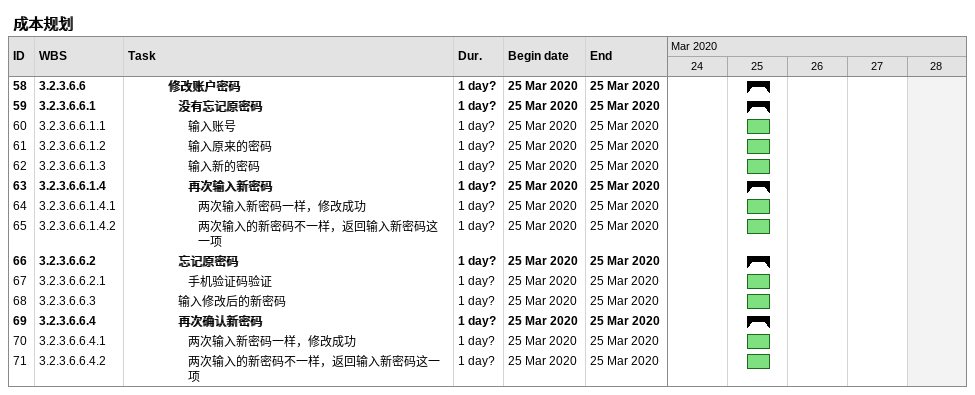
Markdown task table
成本规划

| ID | WBS | Task | Duration | Start | Finish |
|---|---|---|---|---|---|
| 58 | 3.2.3.6.6 | **修改账户密码** | 1d? | 2020-03-25 | 2020-03-25 |
| 59 | 3.2.3.6.6.1 | **没有忘记原密码** | 1d? | 2020-03-25 | 2020-03-25 |
| 60 | 3.2.3.6.6.1.1 | 输入账号 | 1d? | 2020-03-25 | 2020-03-25 |
| 61 | 3.2.3.6.6.1.2 | 输入原来的密码 | 1d? | 2020-03-25 | 2020-03-25 |
| 62 | 3.2.3.6.6.1.3 | 输入新的密码 | 1d? | 2020-03-25 | 2020-03-25 |
| 63 | 3.2.3.6.6.1.4 | **再次输入新密码** | 1d? | 2020-03-25 | 2020-03-25 |
| 64 | 3.2.3.6.6.1.4.1 | 两次输入新密码一样，修改成功 | 1d? | 2020-03-25 | 2020-03-25 |
| 65 | 3.2.3.6.6.1.4.2 | 两次输入的新密码不一样，返回输入新密码这一项 | 1d? | 2020-03-25 | 2020-03-25 |
| 66 | 3.2.3.6.6.2 | **忘记原密码** | 1d? | 2020-03-25 | 2020-03-25 |
| 67 | 3.2.3.6.6.2.1 | 手机验证码验证 | 1d? | 2020-03-25 | 2020-03-25 |
| 68 | 3.2.3.6.6.3 | 输入修改后的新密码 | 1d? | 2020-03-25 | 2020-03-25 |
| 69 | 3.2.3.6.6.4 | **再次确认新密码** | 1d? | 2020-03-25 | 2020-03-25 |
| 70 | 3.2.3.6.6.4.1 | 两次输入新密码一样，修改成功 | 1d? | 2020-03-25 | 2020-03-25 |
| 71 | 3.2.3.6.6.4.2 | 两次输入的新密码不一样，返回输入新密码这一项 | 1d? | 2020-03-25 | 2020-03-25 |
